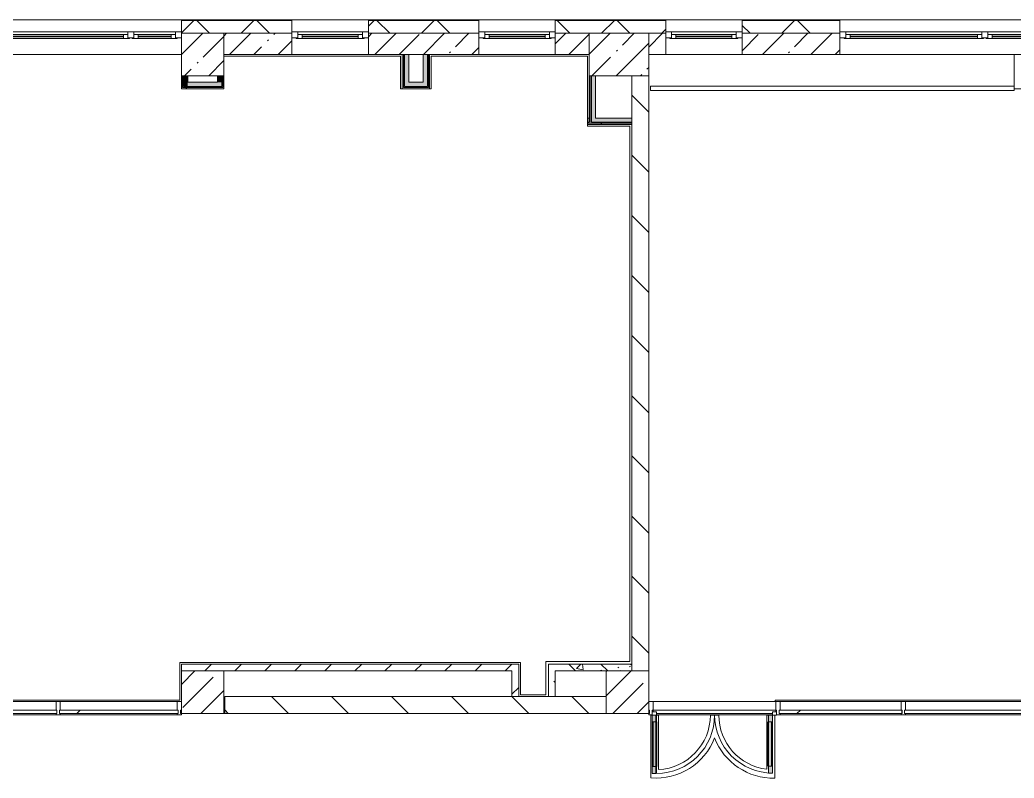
# Model space of a CAD drawing. Header units: millimetres. Extents: x 35147 to 231677, y -8553 to 29000.
# Drawn here: x 208316 to 220018, y 12640 to 21558 of the extents above; entities that cross this region are included whole.
import ezdxf

# ---------------------------------------------------------------- set-up
doc = ezdxf.new("R2010")
doc.units = ezdxf.units.MM
for name, color, linetype, lineweight, true_color in [('A-DETL-GENF-3', 7, 'Continuous', 5, 0xe2e2e2), ('A-DETL-GENF-4', 7, 'Continuous', 5, 0xaaaaaa), ('A-DOOR-2', 7, 'Continuous', 5, 0xaaaaaa), ('A-FLOR-1', 7, 'Continuous', 5, 0xaaaaaa), ('I-WALL-1', 7, 'Continuous', 5, 0xe7e7e7), ('I-WALL-2', 7, 'Continuous', 9, 0xe7e7e7), ('I-WALL-5', 7, 'Continuous', 5, 0x787878)]:
    doc.layers.add(name, color=color, linetype=linetype, lineweight=lineweight, true_color=true_color)
for name, color, linetype, lineweight in [('A-GLAZ-2', 7, 'Continuous', 5), ('A-GLAZ-CURT-2', 7, 'Continuous', 5), ('A-GLAZ-CWMG-2', 7, 'Continuous', 5), ('A-WALL', 7, 'Continuous', 9), ('A-WALL-2', 7, 'Continuous', 5), ('I-WALL-3', 7, 'Continuous', 5), ('S-COLS-1', 7, 'Continuous', 5)]:
    doc.layers.add(name, color=color, linetype=linetype, lineweight=lineweight)
pattern_1 = [(45, (104667.4, 0), (-285.1231, 285.1231), []), (45, (104952.5, 0), (-285.1231, 285.1231), [504.031, -100.806, 16.764, -84.042])]
pattern_2 = [(135, (104667.4, 0), (-353.5534, -353.5534), [])]
pattern_3 = [(135, (104667.4, 0), (-377.1708, -377.1708), [533.4, -88.9, 17.78, -88.9]), (135, (104667.4, 376.94), (-377.1708, -377.1708), []), (50, (104667.4, 0), (637.6445, -55.7866), [66.675, -733.425]), (355, (104667.4, 0), (-123.3494, 668.6992), [53.34, -586.74]), (100.451, (104720.5, -4.65), (514.299, 612.908), [56.665, -623.315]), (46.184, (104667.4, 177.8), (948.7764, -147.1497), [100.012, -1100.137]), (96.636, (104746.45, 165.5), (830.909, 865.997), [84.998, -934.973]), (351.184, (104667.4, 177.8), (830.918, 865.988), [80.01, -880.11]), (21, (104756.3, 133.35), (530.6506, -357.9283), [66.675, -733.425]), (326, (104756.3, 133.35), (216.308, 644.6585), [53.34, -586.74]), (71.451, (104800.5, 103.5), (746.9596, 286.7243), [56.665, -623.315]), (37.5, (104667.39, 0), (10.81053, 295.9426), [16.764, -562.864, 16.764, -578.866, -588.962]), (37.5, (104667.39, 0), (10.81053, 295.9426), [-1175.258, 16.764, -572.198]), (7.5, (104667.4, 0), (233.8692, 350.63175), [16.764, -322.834, 16.764, -549.529, -224.472]), (7.5, (104667.4, 0), (233.8692, 350.63175), [-905.891, 16.764, -207.708]), (327.5, (104469.14, 0), (474.5678, -20.0513), [16.764, -205.486, 16.764, -676.656, -920.115]), (327.5, (104469.14, 0), (474.5678, -20.0513), [-915.67, 16.764, -903.351]), (317.5, (104380.24, 0), (518.4522, 88.9934), [16.764, -272.161, 16.764, -443.738, -653.415]), (317.5, (104380.24, 0), (518.4522, 88.9934), [-749.427, 16.764, -636.651])]
pattern_4 = [(45, (104667.4, 0), (-530.33, 530.33), []), (135, (104667.4, 0), (-530.33, -530.33), [])]
pattern_5 = [(45, (104667.4, 0), (-176.7767, 176.7767), [])]

# ---------------------------------------------------------------- blocks, each defined once
blk = doc.blocks.new('120_Окно_СКБ_1Ст - 120_Окно_СКБ_1Ст 900х2500_h_ с форточкой-22877787-2_9_2_птичка')
at = {"layer": 'A-GLAZ-2'}
for p, q in [((-450, -127), (-450, -57)), ((-450, -57), (-380, -57)), ((450, -57), (-450, -57)), ((-380, -57), (-380, -127)), ((380, -87), (-380, -87)), ((-380, -87), (-380, -127)), ((-330, -137), (-330, -87)), ((-330, -107), (330, -107)), ((330, -117), (-330, -117)), ((330, -137), (330, -87)), ((380, -127), (380, -57)), ((380, -57), (450, -57)), ((380, -127), (380, -87)), ((450, -57), (450, -127)), ((-380, -127), (-450, -127)), ((-450, -127), (-400, -127)), ((-380, -127), (-400, -127)), ((-400, -127), (-400, -137)), ((-400, -137), (400, -137)), ((400, -137), (-400, -137)), ((450, -127), (380, -127)), ((400, -127), (380, -127)), ((400, -127), (450, -127)), ((400, -137), (400, -127))]:
    blk.add_line(p, q, dxfattribs=at)
blk = doc.blocks.new('120_Окно_СКБ_2Ст_Фрамуга сверху - 120_Окно_СКБ_2Ст_2300х2500_h_ ДОО-23103760-2_9_2_птичка')
at = {"layer": 'A-GLAZ-2'}
for p, q in [((-1150, -127), (-1150, -57)), ((-1150, -57), (-1080, -57)), ((1150, -57), (-1150, -57)), ((-1080, -57), (-1080, -127)), ((-1080, -57), (1080, -57)), ((520, -87), (-1080, -87)), ((-1080, -87), (-1080, -127)), ((-1030, -137), (-1030, -87)), ((-1030, -107), (470, -107)), ((470, -117), (-1030, -117)), ((470, -137), (470, -87)), ((520, -127), (520, -57)), ((520, -57), (590, -57)), ((520, -127), (520, -87)), ((590, -57), (590, -127)), ((1080, -87), (590, -87)), ((590, -87), (590, -127)), ((640, -137), (640, -87)), ((640, -107), (1030, -107)), ((1030, -117), (640, -117)), ((1030, -137), (1030, -87)), ((1080, -127), (1080, -57)), ((1080, -57), (1150, -57)), ((1080, -127), (1080, -87)), ((1150, -57), (1150, -127)), ((-1080, -127), (-1150, -127)), ((-1150, -127), (-1100, -127)), ((-1080, -127), (-1100, -127)), ((-1100, -127), (-1100, -137)), ((-1100, -137), (540, -137)), ((540, -137), (-1100, -137)), ((590, -127), (520, -127)), ((540, -127), (520, -127)), ((540, -127), (570, -127)), ((540, -127), (570, -127)), ((540, -137), (540, -127)), ((590, -127), (570, -127)), ((570, -127), (570, -137)), ((570, -137), (1100, -137)), ((1100, -137), (570, -137)), ((1150, -127), (1080, -127)), ((1100, -127), (1080, -127)), ((1100, -127), (1150, -127)), ((1100, -137), (1100, -127))]:
    blk.add_line(p, q, dxfattribs=at)
blk = doc.blocks.new('120_Окно_СКБ_2Ст_Фрамуга сверху - 120_Окно_СКБ_2Ст_2300х2500_h_ ДОО-V330-2_9_2_птичка')
at = {"layer": 'A-GLAZ-2'}
for p, q in [((-1150, -127), (-1150, -57)), ((-1150, -57), (-1080, -57)), ((1150, -57), (-1150, -57)), ((-1080, -57), (-1080, -127)), ((-1080, -57), (1080, -57)), ((520, -87), (-1080, -87)), ((-1080, -87), (-1080, -127)), ((-1030, -137), (-1030, -87)), ((-1030, -107), (470, -107)), ((470, -117), (-1030, -117)), ((470, -137), (470, -87)), ((520, -127), (520, -57)), ((520, -57), (590, -57)), ((520, -127), (520, -87)), ((590, -57), (590, -127)), ((1080, -87), (590, -87)), ((590, -87), (590, -127)), ((640, -137), (640, -87)), ((640, -107), (1030, -107)), ((1030, -117), (640, -117)), ((1030, -137), (1030, -87)), ((1080, -127), (1080, -57)), ((1080, -57), (1150, -57)), ((1080, -127), (1080, -87)), ((1150, -57), (1150, -127)), ((-1080, -127), (-1150, -127)), ((-1150, -127), (-1100, -127)), ((-1080, -127), (-1100, -127)), ((-1100, -127), (-1100, -137)), ((-1100, -137), (540, -137)), ((540, -137), (-1100, -137)), ((590, -127), (520, -127)), ((540, -127), (520, -127)), ((540, -127), (570, -127)), ((540, -127), (570, -127)), ((540, -137), (540, -127)), ((590, -127), (570, -127)), ((570, -127), (570, -137)), ((570, -137), (1100, -137)), ((1100, -137), (570, -137)), ((1150, -127), (1080, -127)), ((1100, -127), (1080, -127)), ((1100, -127), (1150, -127)), ((1100, -137), (1100, -127))]:
    blk.add_line(p, q, dxfattribs=at)
blk = doc.blocks.new('BSC_Колонна _Прямоугольная - 500х500-23282986-2_9_2_птичка')
at = {"layer": 'S-COLS-1'}
h = blk.add_hatch(dxfattribs=at)
h.set_pattern_fill('FP_159', color=256, style=0, pattern_type=2)
h.set_pattern_definition([(45, (-105800, -21150), (-285.1231, 285.1231), []), (45, (-105514.88, -21150), (-285.1231, 285.1231), [504.031, -100.806, 16.764, -84.042])])
h.paths.add_polyline_path([(-250, -250), (250, -250), (250, 250), (-250, 250), (-250, -95)])
for p, q in [((250, 250), (-250, 250)), ((-250, 250), (-250, -250)), ((250, -250), (250, 250)), ((-250, -250), (250, -250))]:
    blk.add_line(p, q, dxfattribs=at)
blk = doc.blocks.new('BSC_Колонна _Прямоугольная - 700х500-V357-2_9_2_птичка')
at = {"layer": 'S-COLS-1'}
h = blk.add_hatch(dxfattribs=at)
h.set_pattern_fill('FP_171', color=256, style=0, pattern_type=2)
h.set_pattern_definition([(45, (-110700, -21150), (-285.1231, 285.1231), []), (45, (-110414.88, -21150), (-285.1231, 285.1231), [504.031, -100.806, 16.764, -84.042])])
h.paths.add_polyline_path([(-350, -250), (350, -250), (350, 250), (-350, 250)])
for p, q in [((350, 250), (-350, 250)), ((-350, 250), (-350, -250)), ((350, -250), (350, 250)), ((-350, -250), (350, -250))]:
    blk.add_line(p, q, dxfattribs=at)
blk = doc.blocks.new('Прямоугольный импост - Импост структурный с накладкой - 160мм Темный-30756008-2_9_2_птичка')
at = {"layer": 'A-GLAZ-CWMG-2'}
for p, q in [((-50, 0), (-50, 17)), ((-50, 17), (0, 17)), ((-40, 0), (-50, 0)), ((-40, -40), (-40, 0)), ((0, 0), (-10, 0)), ((-10, 0), (-10, -40)), ((0, 17), (0, 0)), ((-50, -140), (-50, -40)), ((-50, -40), (-40, -40)), ((-10, -40), (0, -40)), ((0, -40), (0, -140)), ((0, -140), (-50, -140))]:
    blk.add_line(p, q, dxfattribs=at)
blk = doc.blocks.new('Системная панель - Стекло - 40мм-32427251-2_9_2_птичка')
at = {"layer": 'A-GLAZ-CURT-2'}
h = blk.add_hatch(dxfattribs=at)
h.set_pattern_fill('FP_188', color=256, style=0, pattern_type=2)
h.set_pattern_definition([(45, (-105312.5, -12900), (-1414.214, 1414.214), [1000, -3000]), (45, (-106312.5, -13400), (-1414.214, 1414.214), [3000, -1000]), (45, (-104312.5, -13900), (-1414.214, 1414.214), [1000, -3000])])
h.paths.add_polyline_path([(-697.5, 0), (697.5, 0), (697.5, 40), (-697.5, 40)])
for p, q in [((697.5, 40), (-697.5, 40)), ((-697.5, 40), (-697.5, 0)), ((697.5, 0), (697.5, 40)), ((-697.5, 0), (697.5, 0))]:
    blk.add_line(p, q, dxfattribs=at)
blk = doc.blocks.new('Прямоугольный импост - Импост структурный с накладкой - 160мм Темный-32427249-2_9_2_птичка')
at = {"layer": 'A-GLAZ-CWMG-2'}
for p, q in [((105500, 13540), (104125, 13540)), ((105500, 13383), (104125, 13383))]:
    blk.add_line(p, q, dxfattribs=at)
blk = doc.blocks.new('Системная панель - Стекло - 40мм-32427252-2_9_2_птичка')
at = {"layer": 'A-GLAZ-CURT-2'}
for p, q in [((720, 40), (-720, 40)), ((-720, 40), (-720, 0)), ((-720, 0), (720, 0)), ((720, 0), (720, 40))]:
    blk.add_line(p, q, dxfattribs=at)
blk = doc.blocks.new('Прямоугольный импост - Импост структурный с накладкой - 160мм Темный-32427250-2_9_2_птичка')
at = {"layer": 'A-GLAZ-CWMG-2'}
for p, q in [((104075, 13540), (102655, 13540)), ((104075, 13383), (102655, 13383))]:
    blk.add_line(p, q, dxfattribs=at)
blk = doc.blocks.new('Прямоугольный импост - Импост структурный с накладкой - 160мм Темный-30755591-2_9_2_птичка')
at = {"layer": 'A-GLAZ-CWMG-2'}
for p, q in [((-25, 0), (-25, 17)), ((-25, 17), (25, 17)), ((-15, 0), (-25, 0)), ((-15, -40), (-15, 0)), ((25, 0), (15, 0)), ((15, 0), (15, -40)), ((25, 17), (25, 0)), ((-25, -140), (-25, -40)), ((-25, -40), (-15, -40)), ((15, -40), (25, -40)), ((25, -40), (25, -140)), ((25, -140), (-25, -140))]:
    blk.add_line(p, q, dxfattribs=at)
blk = doc.blocks.new('Прямоугольный импост - Импост структурный с накладкой - 160мм Темный-32356295-2_9_2_птичка')
at = {"layer": 'A-GLAZ-CWMG-2'}
for p, q in [((-50, 40), (-50, 140)), ((-50, 140), (0, 140)), ((0, 140), (0, 40)), ((-40, 40), (-50, 40)), ((-40, 20), (-40, 40)), ((-10, 40), (-10, 0)), ((0, 40), (-10, 40)), ((-10, 0), (0, 0)), ((0, 0), (0, -17)), ((0, -17), (-36, -17))]:
    blk.add_line(p, q, dxfattribs=at)
blk = doc.blocks.new('Системная панель - Стекло - 40мм-32428871-2_9_2_птичка')
at = {"layer": 'A-GLAZ-CURT-2'}
for p, q in [((749, 0), (-749, 0)), ((-749, 0), (-749, -40)), ((749, -40), (749, 0)), ((-749, -40), (749, -40))]:
    blk.add_line(p, q, dxfattribs=at)
blk = doc.blocks.new('Дверь_Витражная_остекление_ - ВВ-23-32429828-2_9_2_птичка')
at = {"layer": 'A-DETL-GENF-3'}
for points in [[(687.5, 705), (687.5, 20), (732.5, 20), (732.5, 705)], [(-682.5, 700), (-682.5, 20), (-637.5, 20), (-637.5, 700)]]:
    blk.add_hatch(color=256, dxfattribs=at).paths.add_polyline_path(points)
at = {"layer": 'A-DETL-GENF-4'}
for p, q in [((732.5, 705), (687.5, 705)), ((687.5, 705), (687.5, 20)), ((732.5, 705), (687.5, 705)), ((687.5, 705), (687.5, 20)), ((732.5, 705), (732.5, 20)), ((732.5, 20), (732.5, 705)), ((-682.5, 700), (-637.5, 700)), ((-682.5, 700), (-682.5, 20)), ((-637.5, 700), (-682.5, 700)), ((-682.5, 700), (-682.5, 20)), ((-682.5, 620), (-637.5, 620)), ((-672.5, 620), (-672.5, 100)), ((-637.5, 700), (-637.5, 20)), ((-637.5, 20), (-637.5, 700)), ((-628.5, 620), (-628.5, 100)), ((678.5, 625), (678.5, 100)), ((732.5, 625), (687.5, 625)), ((722.5, 625), (722.5, 100)), ((-682.5, 100), (-637.5, 100)), ((-637.5, 20), (-682.5, 20)), ((-682.5, 20), (-637.5, 20)), ((732.5, 100), (687.5, 100))]:
    blk.add_line(p, q, dxfattribs=at)
at = {"layer": 'A-DOOR-2'}
for p, q in [((682.5, 705), (682.5, 20)), ((-682.5, 700), (-682.5, 20)), ((-682.5, 20), (-732.5, 20)), ((-732.5, 20), (-732.5, -20)), ((-682.5, -20), (-682.5, 20)), ((732.5, 20), (682.5, 20)), ((682.5, 20), (682.5, -20)), ((732.5, -20), (732.5, 20)), ((-732.5, -20), (-682.5, -20)), ((682.5, -20), (732.5, -20))]:
    blk.add_line(p, q, dxfattribs=at)
for centre, radius, start, end in [((682.5, 20), 685, 90, 180), ((-682.5, 20), 680, 360, 90)]:
    blk.add_arc(centre, radius, start, end, dxfattribs=at)
blk = doc.blocks.new('Прямоугольный импост - Импост структурный с накладкой - 160мм Темный-32428730-2_9_2_птичка')
at = {"layer": 'A-GLAZ-CWMG-2'}
for p, q in [((111101, 13540), (112546, 13540)), ((111101, 13420), (111101, 13440)), ((111101, 13440), (112546, 13440)), ((111141, 13400), (112506, 13400)), ((111141, 13383), (112506, 13383)), ((112546, 13440), (112546, 13420))]:
    blk.add_line(p, q, dxfattribs=at)
blk = doc.blocks.new('Прямоугольный импост - Импост структурный с накладкой - 160мм Темный-32428868-2_9_2_птичка')
at = {"layer": 'A-GLAZ-CWMG-2'}
for p, q in [((114071, 13540), (115549, 13540)), ((114071, 13383), (115549, 13383))]:
    blk.add_line(p, q, dxfattribs=at)
blk = doc.blocks.new('Системная панель - Стекло - 40мм-32428872-2_9_2_птичка')
at = {"layer": 'A-GLAZ-CURT-2'}
h = blk.add_hatch(dxfattribs=at)
h.set_pattern_fill('FP_189', color=256, style=0, pattern_type=2)
h.set_pattern_definition([(225, (113808, 12900), (1414.214, -1414.214), [1000, -3000]), (225, (114808, 13400), (1414.214, -1414.214), [3000, -1000]), (225, (112808, 13900), (1414.214, -1414.214), [1000, -3000])])
h.paths.add_polyline_path([(-723, 0), (-723, -40), (722, -40), (722, 0), (-561, 0)])
for p, q in [((722, 0), (-723, 0)), ((-723, 0), (-723, -40)), ((722, -40), (722, 0)), ((-723, -40), (722, -40))]:
    blk.add_line(p, q, dxfattribs=at)
blk = doc.blocks.new('Прямоугольный импост - Импост структурный с накладкой - 160мм Темный-32428869-2_9_2_птичка')
at = {"layer": 'A-GLAZ-CWMG-2'}
for p, q in [((112596, 13540), (114021, 13540)), ((112596, 13383), (114021, 13383))]:
    blk.add_line(p, q, dxfattribs=at)
blk = doc.blocks.new('Прямоугольный импост - Импост структурный с накладкой - 160мм Темный-32356291-2_9_2_птичка')
at = {"layer": 'A-GLAZ-CWMG-2'}
for p, q in [((-25, 40), (-25, 140)), ((-25, 140), (25, 140)), ((25, 140), (25, 40)), ((-15, 40), (-25, 40)), ((-25, -17), (-25, 0)), ((-25, 0), (-15, 0)), ((-15, 0), (-15, 40)), ((15, 40), (15, 20)), ((25, 40), (15, 40)), ((15, -17), (-25, -17))]:
    blk.add_line(p, q, dxfattribs=at)
blk = doc.blocks.new('Прямоугольный импост - Импост структурный с накладкой - 160мм Темный-30755836-2_9_2_птичка')
at = {"layer": 'A-GLAZ-CWMG-2'}
for p, q in [((-25, 40), (-25, 140)), ((-25, 140), (25, 140)), ((25, 140), (25, 40)), ((-15, 40), (-25, 40)), ((-25, -17), (-25, 0)), ((-25, 0), (-15, 0)), ((-15, 0), (-15, 40)), ((15, 40), (15, 0)), ((25, 40), (15, 40)), ((15, 0), (25, 0)), ((25, 0), (25, -17)), ((25, -17), (-25, -17))]:
    blk.add_line(p, q, dxfattribs=at)

msp = doc.modelspace()

# ---------------------------------------------------------------- hatches: boundary and pattern name
at = {"layer": 'A-WALL-2'}
h = msp.add_hatch(dxfattribs=at)
h.set_pattern_fill('FP_84', color=256, style=0, pattern_type=2)
h.set_pattern_definition([(45, (104667.4, 0), (-353.5534, 353.5534), []), (135, (104667.4, 0), (-353.5534, -353.5534), [])])
h.paths.add_polyline_path([(229897.4, 21400), (229897.4, 21550), (224817.6, 21550), (224817.6, 21400), (229747.4, 21400)])
h.paths.add_polyline_path([(223917.6, 21400), (223917.6, 21550), (222567.8, 21550), (222567.8, 21400), (223174.3, 21400)])
h.paths.add_polyline_path([(211116.5, 21400), (211517.8, 21400), (211517.8, 21550), (210217.6, 21550), (210217.6, 21400), (210717.4, 21400)])
h.paths.add_polyline_path([(213717.8, 21400), (213717.8, 21550), (212417.8, 21550), (212417.8, 21400), (212971.5, 21400)])
h.paths.add_polyline_path([(214617.8, 21400), (215917.4, 21400), (215917.4, 21550), (214617.8, 21550)])
h.paths.add_polyline_path([(220767.8, 21400), (221667.8, 21400), (221667.8, 21550), (220267.8, 21550), (220267.8, 21400), (220391.7, 21400)])
h.paths.add_polyline_path([(216817.4, 21400), (217967.8, 21400), (217967.8, 21550), (216817.4, 21550)])
h.paths.add_polyline_path([(204623.9, 21400), (205817.4, 21400), (205817.4, 21550), (201277.4, 21550), (201277.4, 21400), (203696.3, 21400)])
h.paths.add_polyline_path([(206717.4, 21400), (207917.6, 21400), (207917.6, 21550), (206717.4, 21550)])
h.paths.add_polyline_path([(197977.4, 21400), (197977.4, 21550), (197727.4, 21550), (197727.4, 21400)])
at = {"layer": 'I-WALL-1'}
msp.add_hatch(color=256, dxfattribs=at).paths.add_polyline_path([(215092.4, 20404), (215092.4, 20900), (215042.4, 20900), (215042.4, 20404)])
at = {"layer": 'I-WALL-2'}
for points in [[(212892.4, 20774), (212892.4, 21150), (212842.4, 21150), (212842.4, 20774)], [(213112.4, 20824), (213112.4, 21150), (213062.4, 21150), (213062.4, 20824)], [(210292.4, 20774), (210292.4, 20900), (210242.4, 20900), (210242.4, 20774)], [(210692.4, 20824), (210692.4, 20900), (210642.4, 20900), (210642.4, 20824)], [(210292.4, 20774), (210692.4, 20774), (210692.4, 20824), (210292.4, 20824)], [(212892.4, 20774), (213112.4, 20774), (213112.4, 20824), (212892.4, 20824)]]:
    msp.add_hatch(color=256, dxfattribs=at).paths.add_polyline_path(points)
h = msp.add_hatch(color=256, dxfattribs=at)
h.paths.add_polyline_path([(215017.4, 20354), (215017.4, 20404), (214997.4, 20404), (214997.4, 20354)])
h.paths.add_polyline_path([(215517.4, 20354), (215517.4, 20404), (215042.4, 20404), (215042.4, 20354)])
at = {"layer": 'I-WALL-3'}
h = msp.add_hatch(dxfattribs=at)
h.set_pattern_fill('FP_92', color=256, style=0, pattern_type=2)
h.set_pattern_definition(pattern_1)
h.paths.add_polyline_path([(216817.4, 21150), (217967.8, 21150), (217967.8, 21400), (216817.4, 21400)])
h.paths.add_polyline_path([(220767.8, 21150), (221667.8, 21150), (221667.8, 21400), (220767.8, 21400), (220767.8, 21239.3)])
h.paths.add_polyline_path([(225877.4, 21150), (225877.4, 21400), (225517.4, 21400), (225517.4, 21150)])
h.paths.add_polyline_path([(223182.9, 21150), (223917.6, 21150), (223917.6, 21400), (222567.8, 21400), (222567.8, 21150), (223174.3, 21150)])
h.paths.add_polyline_path([(205804.9, 21150), (205817.4, 21150), (205817.4, 21400), (205467.4, 21400), (205467.4, 21150), (205792.4, 21150)])
h.paths.add_polyline_path([(207406.4, 21150), (207917.6, 21150), (207917.6, 21400), (206717.4, 21400), (206717.4, 21150)])
h.paths.add_polyline_path([(210717.4, 21150), (211517.8, 21150), (211517.8, 21400), (210717.4, 21400)])
h.paths.add_polyline_path([(212971.5, 21150), (213717.8, 21150), (213717.8, 21400), (212417.8, 21400), (212417.8, 21150), (212892.4, 21150)])
h.paths.add_polyline_path([(215917.4, 21150), (215917.4, 21400), (215717.4, 21400), (215717.4, 21150), (215754.1, 21150)])
h.paths.add_polyline_path([(215017.4, 21150), (215017.4, 21400), (214617.8, 21400), (214617.8, 21150), (214826.6, 21150)])
h = msp.add_hatch(dxfattribs=at)
h.set_pattern_fill('FP_184', color=256, style=0, pattern_type=2)
h.set_pattern_definition(pattern_4)
h.paths.add_polyline_path([(213112.4, 20774), (213124.9, 20774), (213124.9, 21150), (213112.4, 21150), (213112.4, 20824)])
h = msp.add_hatch(dxfattribs=at)
h.set_pattern_fill('FP_184', color=256, style=0, pattern_type=2)
h.set_pattern_definition(pattern_4)
h.paths.add_polyline_path([(213137.4, 20761.5), (213137.4, 21150), (213124.9, 21150), (213124.9, 20761.5)])
h = msp.add_hatch(dxfattribs=at)
h.set_pattern_fill('FP_95', color=256, style=0, pattern_type=2)
h.set_pattern_definition(pattern_2)
h.paths.add_polyline_path([(215717.4, 13900), (215717.4, 20900), (215517.4, 20900), (215517.4, 13900)])
h = msp.add_hatch(dxfattribs=at)
h.set_pattern_fill('FP_184', color=256, style=0, pattern_type=2)
h.set_pattern_definition(pattern_4)
h.paths.add_polyline_path([(210229.9, 20749), (210717.4, 20749), (210717.4, 20761.5), (210229.9, 20761.5)])
h = msp.add_hatch(dxfattribs=at)
h.set_pattern_fill('FP_184', color=256, style=0, pattern_type=2)
h.set_pattern_definition(pattern_4)
h.paths.add_polyline_path([(210242.4, 20761.5), (210704.9, 20761.5), (210704.9, 20774), (210242.4, 20774)])
h = msp.add_hatch(dxfattribs=at)
h.set_pattern_fill('FP_184', color=256, style=0, pattern_type=2)
h.set_pattern_definition(pattern_4)
h.paths.add_polyline_path([(215517.4, 20341.5), (215517.4, 20354), (214997.4, 20354), (214997.4, 20341.5)])
h = msp.add_hatch(dxfattribs=at)
h.set_pattern_fill('FP_184', color=256, style=0, pattern_type=2)
h.set_pattern_definition(pattern_4)
h.paths.add_polyline_path([(215517.4, 20329), (215517.4, 20341.5), (214997.4, 20341.5), (214997.4, 20329)])
h = msp.add_hatch(dxfattribs=at)
h.set_pattern_fill('FP_96', color=256, style=0, pattern_type=2)
h.set_pattern_definition(pattern_5)
h.paths.add_polyline_path([(214187.4, 13900), (214187.4, 13980), (210217.4, 13980), (210217.4, 13900), (214107.4, 13900)])
h = msp.add_hatch(dxfattribs=at)
h.set_pattern_fill('FP_96', color=256, style=0, pattern_type=2)
h.set_pattern_definition(pattern_5)
h.paths.add_polyline_path([(214187.4, 13600), (214187.4, 13900), (214107.4, 13900), (214107.4, 13600)])
h = msp.add_hatch(dxfattribs=at)
h.set_pattern_fill('FP_95', color=256, style=0, pattern_type=2)
h.set_pattern_definition(pattern_2)
h.paths.add_polyline_path([(215217.4, 13400), (215217.4, 13600), (210727.4, 13600), (210727.4, 13400), (214826.6, 13400)])
at = {"layer": 'I-WALL-5'}
h = msp.add_hatch(dxfattribs=at)
h.set_pattern_fill('FP_101', color=256, style=0, pattern_type=2)
h.set_pattern_definition(pattern_3)
h.paths.add_polyline_path([(214617.4, 13600), (214617.4, 13980), (214537.4, 13980), (214537.4, 13600)])
h = msp.add_hatch(dxfattribs=at)
h.set_pattern_fill('FP_101', color=256, style=0, pattern_type=2)
h.set_pattern_definition(pattern_3)
h.paths.add_polyline_path([(215517.4, 13900), (215517.4, 13980), (214617.4, 13980), (214617.4, 13900), (214826.6, 13900)])
at = {"layer": 'S-COLS-1'}
h = msp.add_hatch(dxfattribs=at)
h.set_pattern_fill('FP_92', color=256, style=0, pattern_type=2)
h.set_pattern_definition(pattern_1)
h.paths.add_polyline_path([(210717.4, 13400), (210717.4, 13900), (210217.4, 13900), (210217.4, 13400)])
h = msp.add_hatch(dxfattribs=at)
h.set_pattern_fill('FP_92', color=256, style=0, pattern_type=2)
h.set_pattern_definition(pattern_1)
h.paths.add_polyline_path([(215217.4, 13400), (215717.4, 13400), (215717.4, 13900), (215217.4, 13900), (215217.4, 13534.8)])

# ---------------------------------------------------------------- linework, layer by layer
at = {"layer": 'A-FLOR-1'}
for p, q in [((212796.4, 21130), (210717.4, 21130)), ((212796.4, 20748), (212796.4, 21130)), ((214996.4, 21130), (213158.4, 21130)), ((213158.4, 21130), (213158.4, 20748)), ((214996.4, 20308), (214996.4, 21130)), ((213158.4, 20748), (212796.4, 20748)), ((215496.4, 20308), (214996.4, 20308)), ((215496.4, 14011), (215496.4, 20308)), ((210197.4, 13557), (210197.4, 14000)), ((210197.4, 14000), (214207.4, 14000)), ((214207.4, 14000), (214207.4, 13620)), ((214506.4, 13620), (214506.4, 14011)), ((214506.4, 14011), (215496.4, 14011)), ((214207.4, 13620), (214506.4, 13620)), ((207322.4, 13557), (210197.4, 13557)), ((217207.4, 13540), (217207.4, 13557)), ((217207.4, 13557), (220267.4, 13557)), ((210727.4, 13400), (210717.4, 13400)), ((215717.4, 13400.5), (215728.3, 13400.5)), ((215754.1, 13378.5), (215743.3, 13378.5)), ((215743.3, 13378.5), (215743.3, 12642.4)), ((215832.6, 13378.5), (215802.9, 13378.5)), ((215832.6, 12740.7), (215832.6, 13378.5)), ((216542.9, 13380), (216442.9, 13380)), ((217172.9, 13381.5), (217108.1, 13381.5)), ((217108.1, 13381.5), (217108.1, 12744.4)), ((217200.5, 12640.2), (217200.5, 13380))]:
    msp.add_line(p, q, dxfattribs=at)
for centre, radius, start, end in [((215802.9, 13380), 640, 272.66078, 0), ((217182.9, 13380), 640, 180, 263.29215), ((215802.9, 13380), 740, 265.37807, 338.81722), ((217182.9, 13380), 740, 201.18278, 271.36364)]:
    msp.add_arc(centre, radius, start, end, dxfattribs=at)
at = {"layer": 'A-WALL'}
for p, q in [((211517.8, 21553), (210217.6, 21553)), ((211517.8, 21550), (210217.6, 21550)), ((213717.8, 21553), (212417.8, 21553)), ((213717.8, 21550), (212417.8, 21550)), ((215917.4, 21553), (214617.8, 21553)), ((215917.4, 21550), (214617.8, 21550)), ((217967.8, 21553), (216817.4, 21553)), ((217967.8, 21550), (216817.4, 21550)), ((211517.8, 21400), (210717.4, 21400)), ((213717.8, 21400), (212417.8, 21400)), ((215017.4, 21400), (214617.8, 21400)), ((215917.4, 21400), (215717.4, 21400)), ((217967.8, 21400), (216817.4, 21400)), ((212892.4, 21150), (212817.4, 21150)), ((212829.9, 20761.5), (212829.9, 21150)), ((212842.4, 20774), (212842.4, 21150)), ((213137.4, 21150), (213062.4, 21150)), ((213112.4, 21150), (213112.4, 20774)), ((213124.9, 21150), (213124.9, 20761.5)), ((210229.9, 20761.5), (210229.9, 20900)), ((210242.4, 20774), (210242.4, 20900)), ((210692.4, 20900), (210692.4, 20774)), ((210704.9, 20900), (210704.9, 20761.5)), ((215029.9, 20900), (215029.9, 20354)), ((215042.4, 20900), (215042.4, 20354)), ((210704.9, 20761.5), (210229.9, 20761.5)), ((210692.4, 20774), (210242.4, 20774)), ((213124.9, 20761.5), (212829.9, 20761.5)), ((213112.4, 20774), (212842.4, 20774)), ((215017.4, 20404), (215017.4, 20354)), ((215017.4, 20354), (214997.4, 20354)), ((215517.4, 20341.5), (214997.4, 20341.5)), ((215517.4, 20354), (215042.4, 20354)), ((215517.4, 13900), (215517.4, 13980)), ((214107.4, 13600), (214187.4, 13600))]:
    msp.add_line(p, q, dxfattribs=at)
at = {"layer": 'A-WALL-2'}
for p, q in [((215917.4, 21558), (201277.4, 21558)), ((210217.6, 21558), (210217.6, 21400)), ((211517.8, 21400), (211517.8, 21558)), ((212417.8, 21558), (212417.8, 21400)), ((213717.8, 21400), (213717.8, 21558)), ((214617.8, 21558), (214617.8, 21400)), ((215917.4, 21400), (215917.4, 21558)), ((229905.4, 21558), (215917.4, 21558)), ((216817.4, 21558), (216817.4, 21400)), ((217967.8, 21400), (217967.8, 21558))]:
    msp.add_line(p, q, dxfattribs=at)
at = {"layer": 'I-WALL-3'}
for p, q in [((211517.8, 21150), (211517.8, 21400)), ((212417.8, 21400), (212417.8, 21150)), ((213717.8, 21150), (213717.8, 21400)), ((214617.8, 21400), (214617.8, 21150)), ((215917.4, 21150), (215917.4, 21400)), ((216817.4, 21400), (216817.4, 21150)), ((217967.8, 21150), (217967.8, 21400)), ((210217.4, 21150), (205817.4, 21150)), ((212817.4, 21150), (210717.4, 21150)), ((212817.4, 21150), (212817.4, 20749)), ((212892.4, 21150), (213062.4, 21150)), ((212892.4, 20824), (212892.4, 21150)), ((213062.4, 21150), (213062.4, 20824)), ((215017.4, 21150), (213137.4, 21150)), ((213137.4, 20749), (213137.4, 21150)), ((215717.4, 21150), (220267.8, 21150)), ((220017.8, 21150), (220017.8, 20728)), ((210217.4, 20900), (210217.4, 20749)), ((210292.4, 20824), (210292.4, 20900)), ((210642.4, 20900), (210642.4, 20824)), ((210717.4, 20749), (210717.4, 20900)), ((215017.4, 20900), (215017.4, 20404)), ((215092.4, 20404), (215092.4, 20900)), ((215517.4, 20900), (215517.4, 13980)), ((215717.4, 13900), (215717.4, 20900)), ((210217.4, 20749), (210717.4, 20749)), ((210642.4, 20824), (210292.4, 20824)), ((212817.4, 20749), (213137.4, 20749)), ((213062.4, 20824), (212892.4, 20824)), ((215738.4, 20778), (220017.8, 20778)), ((215738.4, 20778), (215738.4, 20728)), ((220017.8, 20728), (215738.4, 20728)), ((220017.8, 20749), (220767.8, 20749)), ((215017.4, 20404), (214997.4, 20404)), ((214997.4, 20404), (214997.4, 20329)), ((215517.4, 20404), (215092.4, 20404)), ((214997.4, 20329), (215517.4, 20329)), ((214187.4, 13980), (210217.4, 13980)), ((210217.4, 13980), (210217.4, 13900)), ((214187.4, 13600), (214187.4, 13980)), ((214537.4, 13980), (214537.4, 13600)), ((215517.4, 13980), (214537.4, 13980)), ((210217.4, 13900), (214107.4, 13900)), ((214107.4, 13900), (214107.4, 13600)), ((214617.4, 13600), (214617.4, 13900)), ((214617.4, 13900), (215717.4, 13900)), ((214107.4, 13600), (210727.4, 13600)), ((210727.4, 13600), (210727.4, 13400)), ((215217.4, 13600), (214187.4, 13600)), ((215217.4, 13400), (215217.4, 13600)), ((210727.4, 13400), (215217.4, 13400))]:
    msp.add_line(p, q, dxfattribs=at)
at = {"layer": 'S-COLS-1'}
for p, q in [((210717.4, 13900), (210217.4, 13900)), ((210217.4, 13900), (210217.4, 13400)), ((210717.4, 13400), (210717.4, 13900)), ((215517.4, 13900), (215217.4, 13900)), ((215217.4, 13900), (215217.4, 13600)), ((215717.4, 13900), (215517.4, 13900)), ((215717.4, 13400), (215717.4, 13900)), ((215217.4, 13600), (215217.4, 13400)), ((210217.4, 13400), (210717.4, 13400)), ((215217.4, 13400), (215717.4, 13400))]:
    msp.add_line(p, q, dxfattribs=at)

# ---------------------------------------------------------------- block references
at = {"layer": 'A-DOOR-2', "rotation": 180}
msp.add_blockref('Дверь_Витражная_остекление_ - ВВ-23-32429828-2_9_2_птичка', (216490.4, 13400), dxfattribs=at)
at = {"layer": 'A-GLAZ-2'}
for name, p in [('120_Окно_СКБ_2Ст_Фрамуга сверху - 120_Окно_СКБ_2Ст_2300х2500_h_ ДОО-23103760-2_9_2_птичка', (209067.6, 21475)), ('120_Окно_СКБ_1Ст - 120_Окно_СКБ_1Ст 900х2500_h_ с форточкой-22877787-2_9_2_птичка', (211967.8, 21475)), ('120_Окно_СКБ_1Ст - 120_Окно_СКБ_1Ст 900х2500_h_ с форточкой-22877787-2_9_2_птичка', (214167.8, 21475)), ('120_Окно_СКБ_1Ст - 120_Окно_СКБ_1Ст 900х2500_h_ с форточкой-22877787-2_9_2_птичка', (216367.4, 21475)), ('120_Окно_СКБ_2Ст_Фрамуга сверху - 120_Окно_СКБ_2Ст_2300х2500_h_ ДОО-V330-2_9_2_птичка', (219117.8, 21475))]:
    msp.add_blockref(name, p, dxfattribs=at)
at = {"layer": 'A-GLAZ-CURT-2'}
for name, p in [('Системная панель - Стекло - 40мм-32427252-2_9_2_птичка', (208032.4, 13400)), ('Системная панель - Стекло - 40мм-32427251-2_9_2_птичка', (209479.9, 13400))]:
    msp.add_blockref(name, p, dxfattribs=at)
at = {"layer": 'A-GLAZ-CURT-2', "rotation": 180}
for name, p in [('Системная панель - Стекло - 40мм-32428872-2_9_2_птичка', (217975.4, 13400)), ('Системная панель - Стекло - 40мм-32428871-2_9_2_птичка', (219477.4, 13400))]:
    msp.add_blockref(name, p, dxfattribs=at)
at = {"layer": 'A-GLAZ-CWMG-2'}
for name in ['Прямоугольный импост - Импост структурный с накладкой - 160мм Темный-32427250-2_9_2_птичка', 'Прямоугольный импост - Импост структурный с накладкой - 160мм Темный-32427249-2_9_2_птичка', 'Прямоугольный импост - Импост структурный с накладкой - 160мм Темный-32428730-2_9_2_птичка', 'Прямоугольный импост - Импост структурный с накладкой - 160мм Темный-32428869-2_9_2_птичка', 'Прямоугольный импост - Импост структурный с накладкой - 160мм Темный-32428868-2_9_2_птичка']:
    msp.add_blockref(name, (104667.4, 0), dxfattribs=at)
at = {"layer": 'A-GLAZ-CWMG-2', "extrusion": (0, 0, -1), "rotation": 180}
for name, p in [('Прямоугольный импост - Импост структурный с накладкой - 160мм Темный-30755591-2_9_2_птичка', (-208767.4, 13400)), ('Прямоугольный импост - Импост структурный с накладкой - 160мм Темный-30756008-2_9_2_птичка', (-210217.4, 13400))]:
    msp.add_blockref(name, p, dxfattribs=at)
at = {"layer": 'A-GLAZ-CWMG-2', "extrusion": (0, 0, -1)}
for name, p in [('Прямоугольный импост - Импост структурный с накладкой - 160мм Темный-32356295-2_9_2_птичка', (-215717.9, 13400)), ('Прямоугольный импост - Импост структурный с накладкой - 160мм Темный-32356291-2_9_2_птичка', (-217237.9, 13400)), ('Прямоугольный импост - Импост структурный с накладкой - 160мм Темный-30755836-2_9_2_птичка', (-218712.9, 13400))]:
    msp.add_blockref(name, p, dxfattribs=at)
at = {"layer": 'S-COLS-1'}
for name, p in [('BSC_Колонна _Прямоугольная - 500х500-23282986-2_9_2_птичка', (210467.4, 21150)), ('BSC_Колонна _Прямоугольная - 700х500-V357-2_9_2_птичка', (215367.4, 21150))]:
    msp.add_blockref(name, p, dxfattribs=at)

doc.saveas('drawing.dxf')
